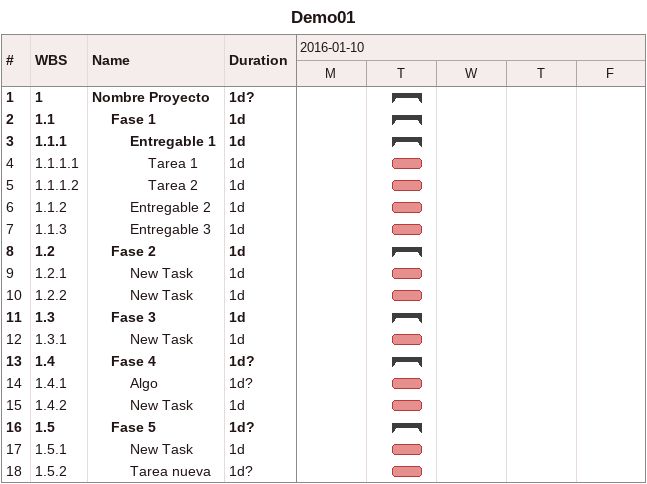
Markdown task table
Demo01

| ID | WBS | Task | Duration | Start | Finish |
|---|---|---|---|---|---|
| 1 | 1 | **Nombre Proyecto** | 1d? | 2016-01-12 | 2016-01-12 |
| 2 | 1.1 | **Fase 1** | 1d | 2016-01-12 | 2016-01-12 |
| 3 | 1.1.1 | **Entregable 1** | 1d | 2016-01-12 | 2016-01-12 |
| 4 | 1.1.1.1 | Tarea 1 | 1d | 2016-01-12 | 2016-01-12 |
| 5 | 1.1.1.2 | Tarea 2 | 1d | 2016-01-12 | 2016-01-12 |
| 6 | 1.1.2 | Entregable 2 | 1d | 2016-01-12 | 2016-01-12 |
| 7 | 1.1.3 | Entregable 3 | 1d | 2016-01-12 | 2016-01-12 |
| 8 | 1.2 | **Fase 2** | 1d | 2016-01-12 | 2016-01-12 |
| 9 | 1.2.1 | New Task | 1d | 2016-01-12 | 2016-01-12 |
| 10 | 1.2.2 | New Task | 1d | 2016-01-12 | 2016-01-12 |
| 11 | 1.3 | **Fase 3** | 1d | 2016-01-12 | 2016-01-12 |
| 12 | 1.3.1 | New Task | 1d | 2016-01-12 | 2016-01-12 |
| 13 | 1.4 | **Fase 4** | 1d? | 2016-01-12 | 2016-01-12 |
| 14 | 1.4.1 | Algo | 1d? | 2016-01-12 | 2016-01-12 |
| 15 | 1.4.2 | New Task | 1d | 2016-01-12 | 2016-01-12 |
| 16 | 1.5 | **Fase 5** | 1d? | 2016-01-12 | 2016-01-12 |
| 17 | 1.5.1 | New Task | 1d | 2016-01-12 | 2016-01-12 |
| 18 | 1.5.2 | Tarea nueva | 1d? | 2016-01-12 | 2016-01-12 |
